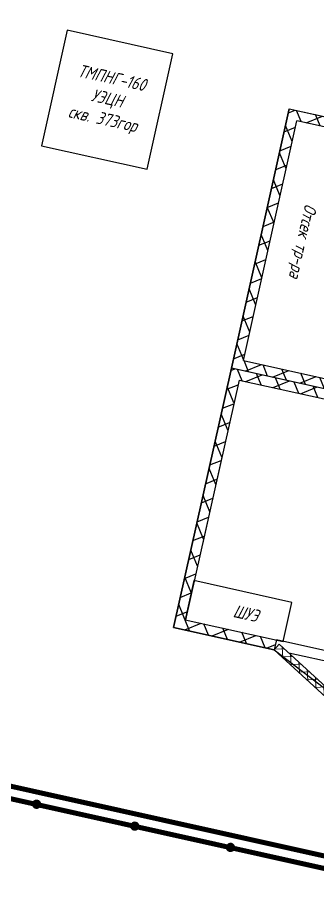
# Model space of a CAD drawing. Extents: x 5370511 to 5386565, y 1010429 to 1053793.
# Drawn here: x 5380465.78 to 5380468.77, y 1039684.61 to 1039693.23 of the extents above; entities that cross this region are included whole.
import ezdxf

# ---------------------------------------------------------------- set-up
doc = ezdxf.new("R2010")
doc.units = 0
doc.layers.get('0').update_dxf_attribs({"linetype": 'CONTINUOUS'})
doc.layers.add('ГП_сооружения', color=7, linetype='CONTINUOUS')
for name, color, linetype, lineweight in [('ЭС (09)', 7, 'CONTINUOUS', 13), ('ЭС (текст)', 7, 'CONTINUOUS', 25), ('ЭС (тонкий)', 7, 'CONTINUOUS', 25), ('ЭС сети', 1, 'CONTINUOUS', 50)]:
    doc.layers.add(name, color=color, linetype=linetype, lineweight=lineweight)
doc.styles.add('ЭС', font='gost_nipi.shx', dxfattribs={"oblique": 14.99997778074544})

# ---------------------------------------------------------------- blocks, each defined once
blk = doc.blocks.new('A$C47E8533E')
at = {"layer": 'ЭС (09)', "ltscale": 0.35, "transparency": 33554687}
h = blk.add_hatch(dxfattribs=at)
h.set_pattern_fill('ANSI37', color=256, scale=0.5)
h.set_pattern_definition([(45, (-12486.28603223808, 2832.33230286552), (-1.122532015133644, 1.122532015133644), []), (135, (-12486.28603223808, 2832.33230286552), (-1.122532015133644, -1.122532015133644), [])])
h.paths.add_polyline_path([(-17.99999999999818, 1.499999999999545), (-18, 0), (0, 0), (0, 1.499999999999545)])
at = {"linetype": 'Continuous', "transparency": 33554687}
for p, q in [((0, 1.499999999999545), (-17.99999999999818, 1.499999999999545)), ((-17.99999999999818, 1.499999999999545), (-18, 0))]:
    blk.add_line(p, q, dxfattribs=at)
at = {"transparency": 33554687}
for p, q in [((-18, 0), (0, 0)), ((0, 0), (0, 1.499999999999545))]:
    blk.add_line(p, q, dxfattribs=at)
blk = doc.blocks.new('*U120')
at = {"layer": 'ГП_сооружения'}
h = blk.add_hatch(color=253, dxfattribs=at)
h.dxf.hatch_style = 1
h.paths.add_polyline_path([(193.345236289264, -192.4101943353131, -1), (191.4735464254118, -192.4101185800815, -1)])
h = blk.add_hatch(color=253, dxfattribs=at)
h.dxf.hatch_style = 1
h.paths.add_polyline_path([(213.3888843537497, -192.4110054870695, -1), (211.517194508524, -192.4109297411529, -1)])
h = blk.add_hatch(color=253, dxfattribs=at)
h.dxf.hatch_style = 1
h.paths.add_polyline_path([(232.9301260506109, -192.4117963254363, -1), (231.0584362054142, -192.4117205702047, -1)])
at = {"layer": 'ЭС (тонкий)', "transparency": 33554687}
h = blk.add_hatch(dxfattribs=at)
h.set_pattern_fill('ANSI37', color=253, angle=79.77202800376043)
h.set_pattern_definition([(124.7720280037604, (389.8221076882319, -736.7669303502602), (-2.608033060492139, -1.810742542544358), []), (214.7720280037603, (389.8221076882319, -736.7669303502602), (1.810742542544358, -2.608033060492139), [])])
h.paths.add_polyline_path([(222.3977735015176, -46.04235934410394), (262.3977735015212, -46.04235934396388), (262.3977735015285, -48.0423593439657), (222.3977735015285, -48.04235934410394)])
h.paths.add_polyline_path([(271.397773499664, -48.04235934393296), (273.3977734996622, -48.04235934392568), (273.3977734998332, -97.04235934392568), (271.397773499835, -97.04235934393296)], flags=17)
h.paths.add_polyline_path([(211.3977735035658, -99.04235934414396), (351.3977734914586, -99.04235934365465), (411.3977734877333, -99.04235934345274), (411.3977734877242, -96.12499739853706), (409.3977734877242, -96.12499739854252), (409.397773487726, -97.0423593434582), (351.3977734914513, -97.04235934365647), (351.3977734912803, -48.04235934365647), (409.397773487555, -48.04235934252506), (409.3977734877242, -96.58367837006813), (411.3977734877242, -96.12499739853706), (411.3977734875514, -46.0423593425196), (298.164321817512, -46.04235934383837), (298.1643218175211, -48.04235934384201), (349.3977734912785, -48.04235934366193), (349.3977734914531, -97.0423593427306), (213.3977735035567, -97.04235934413668), (213.3977735033893, -48.04235934320536), (280.1643218193838, -48.04235934297617), (280.1643218193783, -46.04235934390385), (211.397773503382, -46.042359343209)])
h.paths.add_polyline_path([(401.1258575833069, -46.04235934348367), (360.3977734894104, -46.04235934362737), (360.3977734894213, -48.04235934362373), (401.1258575833087, -48.04235934348549)])
h = blk.add_hatch(dxfattribs=at)
h.set_pattern_fill('ANSI37', color=253, angle=79.77202800376043)
h.set_pattern_definition([(124.7720280037604, (-858.270248284183, 1107.706243992727), (-2.608033060492139, -1.810742542544358), []), (214.7720280037604, (-858.270248284183, 1107.706243992727), (1.810742542544358, -2.608033060492139), [])])
h.paths.add_polyline_path([(249.9257382694811, -152.0404310978874), (249.9455592679003, -150.0404310978863), (269.8373475850601, -150.0416634402352), (269.8373475850601, -150.0423593426069), (289.8373475850592, -150.0423593426078), (376.0178459597444, -150.048241387879), (376.0178459597498, -152.0482427959166)])
h.paths.add_polyline_path([(211.3977735042188, -152.0423593441421), (211.3977735035676, -99.04235934414578), (351.3977734914604, -99.04235934365647), (411.3977734877387, -99.04235934345274), (411.3977734879206, -152.0423593434527), (394.0178459602946, -152.0462621572126), (394.0376669563082, -150.0462623999492), (409.3977734879134, -150.0423593434582), (409.3977734877442, -101.04235934346), (351.3977734914713, -101.042359342727), (213.3977735035749, -101.0423593432054), (213.3977735037167, -142.042359343028), (213.2944953937429, -142.042359343028), (213.2944953937429, -150.042359343028), (231.925738271337, -150.042359343028), (231.9257382713424, -152.0423593450089)])
at = {"layer": 'ГП_сооружения', "color": 253, "const_width": 1}
blk.add_lwpolyline([(499.9906101680835, 19.96449753974844), (0.0008087674568741932, 19.9847317608195), (-0.00938948796169825, -190.0051513877681), (499.980411912665, -190.0253850907245)], close=True, dxfattribs=at)
at = {"layer": 'ГП_сооружения', "color": 253, "ltscale": 0.3, "const_width": 1}
blk.add_lwpolyline([(-2.087713047719035, -192.4494824066902), (501.9911533684997, -192.4584931076566)], dxfattribs=at)
at = {"layer": 'ЭС (тонкий)', "color": 253, "transparency": 33554687}
for p, q in [((211.3977735033857, -46.042359343209), (211.3977735035676, -99.04235934414578)), ((211.3977735033857, -46.042359343209), (222.3977735015249, -46.04235934410394)), ((213.3977735035621, -97.04235934413668), (213.397773503393, -48.04235934320536)), ((222.3977735015303, -48.04235934410394), (213.397773503393, -48.04235934320536)), ((213.3977735035621, -97.04235934413668), (271.3977734998386, -97.04235934393296)), ((351.3977734914604, -99.04235934365647), (211.3977735035676, -99.04235934414578)), ((211.3977735152785, -152.0426377578008), (211.3977735146273, -99.04263775780447)), ((213.3977735035749, -101.0423593432054), (351.3977734914713, -101.042359342727)), ((213.3977735035749, -101.0423593432054), (213.397773503744, -150.0423593441349)), ((213.3977735037495, -116.5506009798539), (213.3977735036876, -134.5704219764177)), ((231.925738271337, -150.0404310979482, -0.002781181478951819), (231.9257382713424, -152.0404310979463, -0.002781181478951819)), ((249.9257382694757, -150.0404310978856, -0.002781181478951819), (231.925738271337, -150.0404310979447, -0.002781181478951819)), ((231.9257382713429, -152.0423593450089, -0.002781181478951708), (211.3977735042188, -152.0423593441421)), ((249.9257382694811, -152.0404310978874, -0.002781181478951819), (234.922398448082, -152.0404310971612, -0.002781181478951819))]:
    blk.add_line(p, q, dxfattribs=at)
for points in [[(246.1623667599586, -38.54376613982072), (262.4020632271665, -46.04442335458384), (272.4020632189593, -46.04482804725899), (272.3999183477961, -99.04482800385972), (211.3999183977382, -99.04235937853969), (211.4020632689014, -46.04235942193895), (222.4020632599083, -46.04280458388143), (238.6423667661099, -38.54346181092819)], [(164.7947947983407, -40.38680962610505), (164.7938397236353, -63.98680960678047), (186.393839705946, -63.9876837429585), (186.3947947806514, -40.38768376228307), (164.7947947983407, -40.38680962610505)], [(164.7977733570833, -40.38580158682061), (164.7977733570833, -63.98580158682051), (186.3977733570832, -63.98580158682051), (186.3977733570832, -40.38580158682061), (164.7977733570833, -40.38580158682061)], [(394.0177733770349, -152.0497498327802), (411.3977733627787, -152.0504531886488), (411.399918233971, -99.0504532320499), (211.3999183977382, -99.04235937853969), (211.397773526546, -152.0423593351386), (231.9177735097426, -152.0431897645083), (248.1574699769506, -159.5438469792714)], [(233.2944953937429, -142.042359343028), (213.2944953937429, -142.042359343028), (213.2944953937429, -150.042359343028), (233.294495393742, -150.042359343028), (233.294495393742, -142.042359343028)]]:
    blk.add_lwpolyline(points, dxfattribs=at)
at = {"layer": 'ЭС (тонкий)', "color": 253, "transparency": 33554687, "xscale": -1, "rotation": 329.9999999998021}
blk.add_blockref('A$C47E8533E', (231.9257382713429, -152.0423593450089, -0.002781181478951708), dxfattribs=at)
at = {"layer": 'ЭС (текст)', "color": 253, "transparency": 33554687, "style": 'ЭС', "oblique": 15}
blk.add_text('Отсек тр-ра', height=2.5, rotation=270, dxfattribs=at).set_placement((218.5959308036502, -63.77006199336211))
blk.add_text('ШУЭ', height=2.5, dxfattribs=at).set_placement((222.3524405178684, -147.426986402181))
at = {"layer": 'ЭС (текст)', "color": 253, "transparency": 33554687, "insert": (175.5677478005246, -52.20470503193172, -0.002781177185005024), "char_height": 2.5, "width": 21.50040514630646, "attachment_point": 5, "style": 'ЭС'}
blk.add_mtext('ТМПНГ-160\\PУЭЦН \\Pскв. 373гор', dxfattribs=at)

msp = doc.modelspace()

# ---------------------------------------------------------------- block references
at = {"layer": 'ЭС сети', "color": 1, "lineweight": 15, "xscale": 0.05, "yscale": 0.05, "zscale": 0.05, "rotation": 347.4452412758856}
msp.add_blockref('*U120', (5380458.669127449, 1039696.858846182), dxfattribs=at)

doc.saveas('drawing.dxf')
